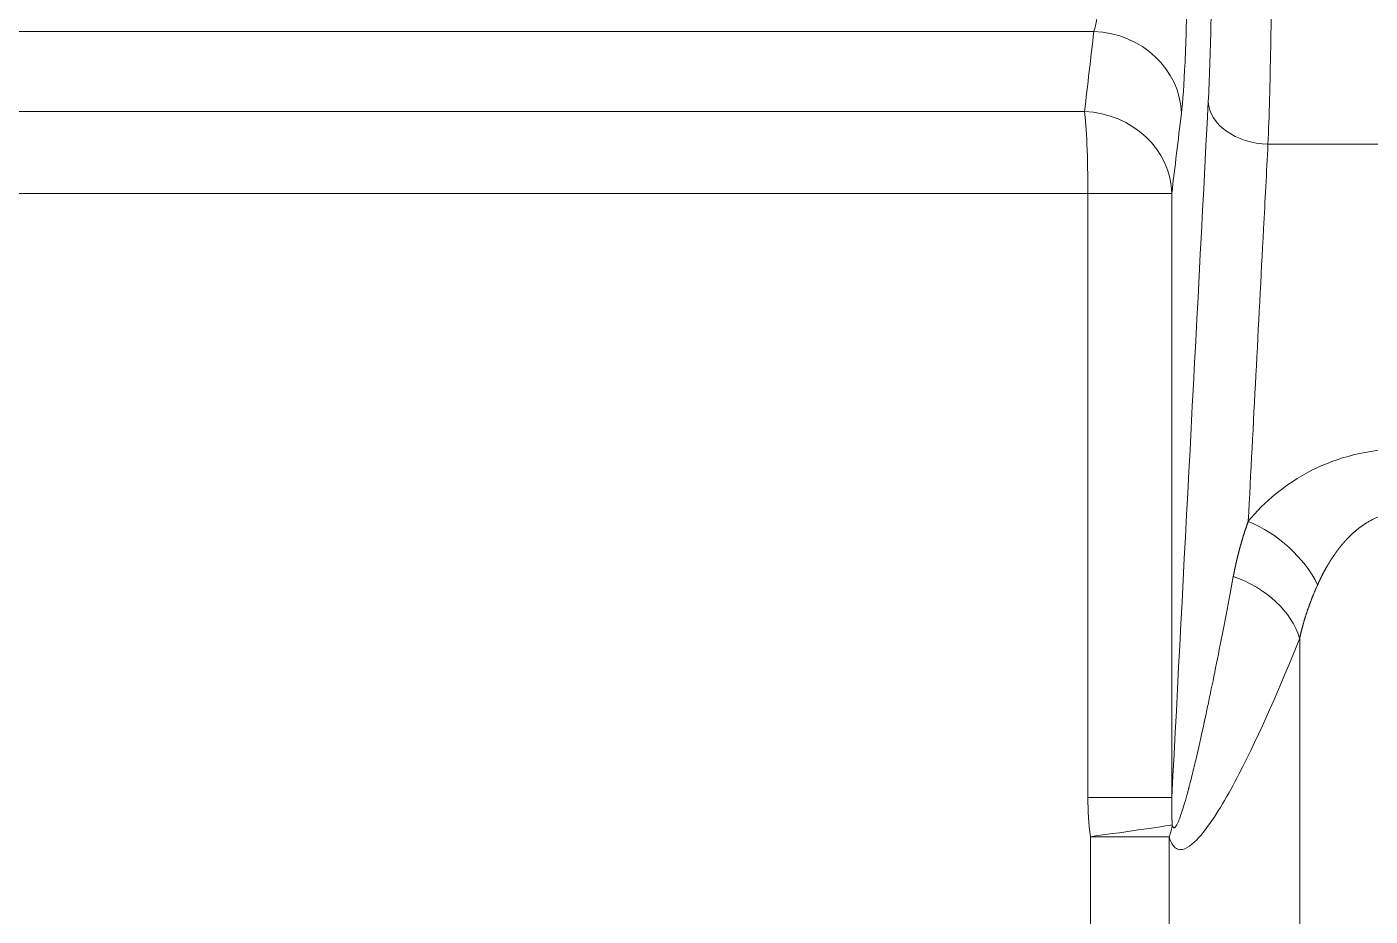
# Model space of a CAD drawing. Header units: millimetres. Extents: x 4664 to 8864, y -38 to 2932.
# Drawn here: x 8039.82 to 8059.36, y 1849.06 to 1862 of the extents above; entities that cross this region are included whole.
import ezdxf

# ---------------------------------------------------------------- set-up
doc = ezdxf.new("R2010")
doc.units = ezdxf.units.MM

msp = doc.modelspace()

# ---------------------------------------------------------------- linework, layer by layer
at = {"lineweight": 5}
for p, q in [((8055.342, 1861.933), (7999.933, 1861.933)), ((8055.206, 1860.768), (8003.268, 1860.768)), ((8002.857, 1859.573), (8056.476, 1859.573)), ((8055.255, 1859.573), (8055.255, 1850.783)), ((8056.476, 1850.783), (8056.476, 1859.573)), ((8058.337, 1823.71), (8058.337, 1853.103)), ((8055.255, 1850.783), (8056.476, 1850.783)), ((8055.293, 1850.215), (8055.293, 1848.517)), ((8055.293, 1850.215), (8056.437, 1850.215)), ((8056.437, 1848.517), (8056.437, 1850.215))]:
    msp.add_line(p, q, dxfattribs=at)
at = {"lineweight": 5, "extrusion": (0, 0, -1)}
for centre, major_axis, ratio, start_param, end_param in [((8055.311, 1860.738), (-1.297, 0.155), 0.914458, 1.486226, 3.011903), ((8057.876, 1860.907), (0.869, -0.046), 0.706622, 1.533781, 3.067562), ((8055.172, 1859.573), (0, -1.306), 0.063553, 3.557424, 4.712389), ((8055.172, 1859.573), (1.297, -0.155), 0.914527, 4.629402, 6.153446), ((8057.589, 1853.88), (1.01, -0.828), 0.611644, 4.247318, 5.353044), ((8057.11, 1853.103), (1.212, -0.485), 0.71441, 4.642637, 5.772482), ((8055.21, 1850.215), (1.294, 0.177), 0.008558, 0.183781, 1.508308), ((8055.21, 1850.215), (1.258, 0.351), 0.593796, 0.229116, 0.439042)]:
    msp.add_ellipse(centre, major_axis=major_axis, ratio=ratio, start_param=start_param, end_param=end_param, dxfattribs=at)
at = {"lineweight": 5}
for points, knots in [([(8057.876, 1866.448), (8057.893, 1866.043), (8057.907, 1865.556), (8057.92, 1864.77), (8057.924, 1864.496), (8057.929, 1863.934), (8057.93, 1863.652), (8057.93, 1863.084), (8057.928, 1862.796), (8057.924, 1862.238), (8057.92, 1861.967), (8057.911, 1861.44), (8057.905, 1861.186), (8057.892, 1860.714), (8057.885, 1860.495), (8057.876, 1860.292)], [0, 0, 0, 0, 0.25, 0.25, 0.375, 0.375, 0.5, 0.5, 0.625, 0.625, 0.75, 0.75, 0.875, 0.875, 1, 1, 1, 1]), ([(8057.007, 1860.907), (8057.015, 1861.07), (8057.023, 1861.245), (8057.036, 1861.622), (8057.042, 1861.826), (8057.051, 1862.247), (8057.054, 1862.464), (8057.059, 1862.911), (8057.06, 1863.141), (8057.06, 1863.823), (8057.055, 1864.281), (8057.037, 1865.119), (8057.024, 1865.507), (8057.007, 1865.832)], [0, 0, 0, 0, 0.125, 0.125, 0.25, 0.25, 0.375, 0.375, 0.5, 0.5, 0.75, 0.75, 1, 1, 1, 1]), ([(8056.615, 1860.738), (8056.636, 1860.91), (8056.654, 1861.165), (8056.676, 1861.647), (8056.682, 1861.82), (8056.693, 1862.192), (8056.697, 1862.391), (8056.706, 1863.001), (8056.707, 1863.435), (8056.701, 1864.06), (8056.698, 1864.267), (8056.69, 1864.657), (8056.685, 1864.842), (8056.678, 1865.017)], [0, 0, 0, 0, 0.25, 0.25, 0.375, 0.375, 0.5, 0.5, 0.75, 0.75, 0.875, 0.875, 1, 1, 1, 1]), ([(8055.436, 1864.269), (8055.441, 1864.221), (8055.445, 1864.171), (8055.453, 1864.067), (8055.456, 1864.014), (8055.462, 1863.906), (8055.465, 1863.851), (8055.469, 1863.739), (8055.471, 1863.682), (8055.474, 1863.567), (8055.475, 1863.51), (8055.476, 1863.395), (8055.476, 1863.337), (8055.475, 1863.223), (8055.474, 1863.166), (8055.472, 1863.082), (8055.471, 1863.054), (8055.47, 1863.012), (8055.469, 1862.991), (8055.468, 1862.967), (8055.468, 1862.955), (8055.468, 1862.949), (8055.468, 1862.946), (8055.468, 1862.945), (8055.468, 1862.944), (8055.467, 1862.944), (8055.467, 1862.943), (8055.465, 1862.889), (8055.463, 1862.836), (8055.457, 1862.73), (8055.453, 1862.678), (8055.446, 1862.577), (8055.441, 1862.527), (8055.434, 1862.454), (8055.432, 1862.431), (8055.428, 1862.396), (8055.426, 1862.378), (8055.424, 1862.358), (8055.422, 1862.348), (8055.422, 1862.343), (8055.422, 1862.341), (8055.421, 1862.34), (8055.421, 1862.339), (8055.421, 1862.339), (8055.421, 1862.339), (8055.421, 1862.339), (8055.421, 1862.338), (8055.421, 1862.338), (8055.416, 1862.299), (8055.411, 1862.26), (8055.399, 1862.184), (8055.393, 1862.148), (8055.38, 1862.079), (8055.373, 1862.047), (8055.358, 1861.986), (8055.351, 1861.958), (8055.342, 1861.933)], [0, 0, 0, 0, 0.0625, 0.0625, 0.125, 0.125, 0.1875, 0.1875, 0.25, 0.25, 0.3125, 0.3125, 0.375, 0.375, 0.4375, 0.4375, 0.46875, 0.46875, 0.484375, 0.492187, 0.496094, 0.498047, 0.499023, 0.499512, 0.499756, 0.499756, 0.5, 0.5, 0.5625, 0.5625, 0.625, 0.625, 0.6875, 0.6875, 0.71875, 0.71875, 0.734375, 0.742187, 0.746094, 0.748047, 0.749023, 0.749512, 0.749756, 0.749878, 0.749939, 0.749969, 0.749969, 0.75, 0.75, 0.8125, 0.8125, 0.875, 0.875, 0.9375, 0.9375, 1, 1, 1, 1]), ([(8057.876, 1860.292), (8057.855, 1859.881), (8057.833, 1859.471), (8057.737, 1857.642), (8057.663, 1856.223), (8057.589, 1854.804)], [0, 0, 0, 0, 0.224212, 0.224212, 1, 1, 1, 1]), ([(8062.031, 1854.804), (8061.796, 1855.091), (8061.494, 1855.348), (8060.733, 1855.736), (8060.276, 1855.855), (8059.337, 1855.854), (8058.884, 1855.735), (8058.317, 1855.446), (8058.145, 1855.331), (8057.841, 1855.083), (8057.706, 1854.947), (8057.589, 1854.804)], [0, 0, 0, 0, 0.25, 0.25, 0.5, 0.5, 0.75, 0.75, 0.875, 0.875, 1, 1, 1, 1]), ([(8057.589, 1854.804), (8057.588, 1854.801), (8057.585, 1854.795), (8057.582, 1854.785), (8057.579, 1854.776), (8057.576, 1854.767), (8057.572, 1854.758), (8057.569, 1854.748), (8057.566, 1854.739), (8057.563, 1854.73), (8057.56, 1854.721), (8057.557, 1854.711), (8057.553, 1854.702), (8057.55, 1854.693), (8057.547, 1854.684), (8057.544, 1854.674), (8057.541, 1854.665), (8057.538, 1854.656), (8057.535, 1854.646), (8057.532, 1854.637), (8057.529, 1854.628), (8057.526, 1854.619), (8057.523, 1854.609), (8057.52, 1854.6), (8057.517, 1854.591), (8057.515, 1854.581), (8057.512, 1854.572), (8057.509, 1854.563), (8057.506, 1854.553), (8057.503, 1854.544), (8057.5, 1854.535), (8057.498, 1854.525), (8057.495, 1854.516), (8057.492, 1854.507), (8057.489, 1854.497), (8057.487, 1854.488), (8057.484, 1854.478), (8057.481, 1854.469), (8057.479, 1854.46), (8057.476, 1854.45), (8057.473, 1854.441), (8057.471, 1854.432), (8057.468, 1854.422), (8057.466, 1854.413), (8057.463, 1854.403), (8057.461, 1854.394), (8057.458, 1854.384), (8057.455, 1854.375), (8057.453, 1854.366), (8057.451, 1854.356), (8057.448, 1854.347), (8057.446, 1854.337), (8057.443, 1854.328), (8057.441, 1854.318), (8057.438, 1854.309), (8057.436, 1854.299), (8057.434, 1854.29), (8057.431, 1854.28), (8057.429, 1854.271), (8057.427, 1854.261), (8057.425, 1854.252), (8057.422, 1854.242), (8057.42, 1854.233), (8057.418, 1854.223), (8057.416, 1854.214), (8057.413, 1854.204), (8057.411, 1854.194), (8057.409, 1854.185), (8057.407, 1854.175), (8057.405, 1854.166), (8057.403, 1854.156), (8057.401, 1854.146), (8057.399, 1854.137), (8057.397, 1854.127), (8057.394, 1854.117), (8057.392, 1854.108), (8057.39, 1854.098), (8057.388, 1854.089), (8057.387, 1854.079), (8057.385, 1854.069), (8057.383, 1854.059), (8057.381, 1854.05), (8057.379, 1854.04), (8057.377, 1854.03), (8057.375, 1854.021), (8057.373, 1854.011), (8057.372, 1854.004), (8057.371, 1854.001)], [0, 0, 0, 0, 0.011484, 0.022975, 0.034471, 0.045974, 0.057482, 0.068997, 0.080518, 0.092045, 0.103579, 0.115118, 0.126664, 0.138216, 0.149775, 0.16134, 0.172911, 0.184488, 0.196072, 0.207662, 0.219259, 0.230862, 0.242472, 0.254088, 0.265711, 0.27734, 0.288976, 0.300619, 0.312268, 0.323924, 0.335586, 0.347255, 0.358931, 0.370614, 0.382303, 0.393999, 0.405702, 0.417412, 0.429128, 0.440852, 0.452582, 0.46432, 0.476064, 0.487815, 0.499573, 0.511338, 0.52311, 0.53489, 0.546676, 0.558469, 0.57027, 0.582077, 0.593892, 0.605714, 0.617543, 0.629379, 0.641223, 0.653074, 0.664932, 0.676797, 0.68867, 0.70055, 0.712437, 0.724332, 0.736234, 0.748144, 0.760061, 0.771986, 0.783918, 0.795857, 0.807805, 0.819759, 0.831722, 0.843691, 0.855669, 0.867654, 0.879647, 0.891647, 0.903655, 0.915671, 0.927695, 0.939726, 0.951765, 0.963812, 0.975867, 0.98793, 1, 1, 1, 1]), ([(8058.598, 1853.88), (8058.599, 1853.883), (8058.602, 1853.888), (8058.605, 1853.895), (8058.608, 1853.902), (8058.611, 1853.909), (8058.615, 1853.917), (8058.618, 1853.924), (8058.621, 1853.931), (8058.625, 1853.938), (8058.628, 1853.945), (8058.631, 1853.952), (8058.635, 1853.959), (8058.638, 1853.966), (8058.642, 1853.973), (8058.645, 1853.98), (8058.648, 1853.987), (8058.652, 1853.994), (8058.655, 1854.001), (8058.659, 1854.008), (8058.662, 1854.014), (8058.666, 1854.021), (8058.669, 1854.028), (8058.672, 1854.035), (8058.676, 1854.041), (8058.679, 1854.048), (8058.683, 1854.055), (8058.686, 1854.061), (8058.69, 1854.068), (8058.693, 1854.075), (8058.697, 1854.081), (8058.701, 1854.088), (8058.704, 1854.094), (8058.708, 1854.101), (8058.711, 1854.107), (8058.715, 1854.113), (8058.718, 1854.12), (8058.722, 1854.126), (8058.726, 1854.132), (8058.729, 1854.139), (8058.733, 1854.145), (8058.736, 1854.151), (8058.74, 1854.158), (8058.744, 1854.164), (8058.747, 1854.17), (8058.751, 1854.176), (8058.755, 1854.182), (8058.758, 1854.188), (8058.762, 1854.194), (8058.766, 1854.2), (8058.769, 1854.206), (8058.773, 1854.212), (8058.777, 1854.218), (8058.78, 1854.224), (8058.784, 1854.23), (8058.788, 1854.236), (8058.792, 1854.242), (8058.795, 1854.248), (8058.799, 1854.254), (8058.803, 1854.26), (8058.807, 1854.265), (8058.81, 1854.271), (8058.814, 1854.277), (8058.818, 1854.282), (8058.822, 1854.288), (8058.826, 1854.294), (8058.829, 1854.299), (8058.833, 1854.305), (8058.837, 1854.31), (8058.841, 1854.316), (8058.845, 1854.321), (8058.848, 1854.327), (8058.852, 1854.332), (8058.856, 1854.338), (8058.86, 1854.343), (8058.864, 1854.349), (8058.868, 1854.354), (8058.871, 1854.359), (8058.875, 1854.364), (8058.879, 1854.37), (8058.883, 1854.375), (8058.887, 1854.38), (8058.891, 1854.385), (8058.895, 1854.39), (8058.899, 1854.396), (8058.903, 1854.401), (8058.906, 1854.406), (8058.91, 1854.411), (8058.914, 1854.416), (8058.918, 1854.421), (8058.922, 1854.426), (8058.926, 1854.431), (8058.93, 1854.436), (8058.934, 1854.441), (8058.938, 1854.445), (8058.942, 1854.45), (8058.946, 1854.455), (8058.95, 1854.46), (8058.954, 1854.465), (8058.958, 1854.469), (8058.962, 1854.474), (8058.966, 1854.479), (8058.97, 1854.483), (8058.974, 1854.488), (8058.978, 1854.493), (8058.982, 1854.497), (8058.986, 1854.502), (8058.99, 1854.506), (8058.994, 1854.511), (8058.998, 1854.515), (8059.002, 1854.52), (8059.006, 1854.524), (8059.01, 1854.529), (8059.014, 1854.533), (8059.018, 1854.537), (8059.022, 1854.542), (8059.026, 1854.546), (8059.03, 1854.55), (8059.034, 1854.554), (8059.038, 1854.559), (8059.066, 1854.588), (8059.12, 1854.64), (8059.202, 1854.708), (8059.286, 1854.767), (8059.371, 1854.818), (8059.458, 1854.859), (8059.545, 1854.891), (8059.632, 1854.914), (8059.72, 1854.928), (8059.78, 1854.931), (8059.835, 1854.931), (8059.889, 1854.929), (8059.968, 1854.918), (8060.047, 1854.899), (8060.126, 1854.873), (8060.204, 1854.84), (8060.281, 1854.799), (8060.358, 1854.751), (8060.433, 1854.695), (8060.507, 1854.632), (8060.557, 1854.584), (8060.586, 1854.554), (8060.594, 1854.545), (8060.603, 1854.537), (8060.611, 1854.528), (8060.619, 1854.519), (8060.627, 1854.509), (8060.635, 1854.5), (8060.644, 1854.491), (8060.652, 1854.481), (8060.66, 1854.472), (8060.668, 1854.462), (8060.676, 1854.452), (8060.684, 1854.442), (8060.692, 1854.432), (8060.701, 1854.422), (8060.709, 1854.412), (8060.717, 1854.401), (8060.725, 1854.391), (8060.733, 1854.38), (8060.741, 1854.37), (8060.748, 1854.359), (8060.756, 1854.348), (8060.764, 1854.337), (8060.772, 1854.326), (8060.78, 1854.314), (8060.788, 1854.303), (8060.796, 1854.292), (8060.803, 1854.28), (8060.811, 1854.268), (8060.819, 1854.256), (8060.826, 1854.244), (8060.834, 1854.232), (8060.842, 1854.22), (8060.849, 1854.208), (8060.857, 1854.196), (8060.864, 1854.183), (8060.872, 1854.171), (8060.879, 1854.158), (8060.887, 1854.145), (8060.894, 1854.132), (8060.902, 1854.119), (8060.909, 1854.106), (8060.916, 1854.093), (8060.924, 1854.079), (8060.931, 1854.066), (8060.938, 1854.052), (8060.945, 1854.039), (8060.952, 1854.025), (8060.959, 1854.011), (8060.966, 1853.997), (8060.973, 1853.983), (8060.98, 1853.968), (8060.987, 1853.954), (8060.994, 1853.939), (8061.001, 1853.925), (8061.008, 1853.91), (8061.015, 1853.895), (8061.019, 1853.885), (8061.021, 1853.88)], [0, 0, 0, 0, 0.002475, 0.004943, 0.007405, 0.00986, 0.012308, 0.014749, 0.017185, 0.019613, 0.022035, 0.02445, 0.026859, 0.029261, 0.031656, 0.034045, 0.036427, 0.038803, 0.041172, 0.043535, 0.045891, 0.04824, 0.050583, 0.052919, 0.055249, 0.057572, 0.059889, 0.062199, 0.064503, 0.0668, 0.069091, 0.071375, 0.073652, 0.075924, 0.078188, 0.080446, 0.082698, 0.084943, 0.087182, 0.089414, 0.09164, 0.09386, 0.096073, 0.098279, 0.100479, 0.102673, 0.10486, 0.107041, 0.109215, 0.111383, 0.113545, 0.1157, 0.117849, 0.119991, 0.122127, 0.124257, 0.12638, 0.128497, 0.130608, 0.132712, 0.13481, 0.136902, 0.138988, 0.141067, 0.143139, 0.145206, 0.147266, 0.14932, 0.151368, 0.153409, 0.155444, 0.157473, 0.159496, 0.161512, 0.163522, 0.165526, 0.167524, 0.169515, 0.171501, 0.17348, 0.175453, 0.17742, 0.17938, 0.181335, 0.183283, 0.185225, 0.187162, 0.189091, 0.191015, 0.192933, 0.194845, 0.19675, 0.19865, 0.200543, 0.202431, 0.204312, 0.206188, 0.208057, 0.20992, 0.211778, 0.213629, 0.215474, 0.217314, 0.219147, 0.220975, 0.222796, 0.224612, 0.226421, 0.228225, 0.230023, 0.231815, 0.233601, 0.235381, 0.237156, 0.238924, 0.240687, 0.242444, 0.244195, 0.24594, 0.24768, 0.249413, 0.282469, 0.313857, 0.343696, 0.372124, 0.399303, 0.425415, 0.450668, 0.47529, 0.499526, 0.499992, 0.521832, 0.543962, 0.566565, 0.589811, 0.613859, 0.638851, 0.664914, 0.69216, 0.720687, 0.750581, 0.754142, 0.757728, 0.761339, 0.764974, 0.768634, 0.772319, 0.776029, 0.779763, 0.783523, 0.787308, 0.791118, 0.794954, 0.798815, 0.802701, 0.806614, 0.810551, 0.814515, 0.818504, 0.82252, 0.826561, 0.830628, 0.834722, 0.838842, 0.842988, 0.84716, 0.851359, 0.855584, 0.859836, 0.864114, 0.868419, 0.872751, 0.877109, 0.881495, 0.885907, 0.890346, 0.894812, 0.899305, 0.903826, 0.908373, 0.912948, 0.91755, 0.922179, 0.926836, 0.93152, 0.936232, 0.940971, 0.945737, 0.950531, 0.955353, 0.960203, 0.96508, 0.969985, 0.974918, 0.979878, 0.984867, 0.989883, 0.994928, 1, 1, 1, 1]), ([(8057.371, 1854.001), (8057.33, 1853.779), (8057.29, 1853.568), (8057.213, 1853.168), (8057.176, 1852.98), (8057.105, 1852.627), (8057.071, 1852.461), (8057.023, 1852.229), (8057.007, 1852.155), (8056.985, 1852.047), (8056.973, 1851.995), (8056.961, 1851.935), (8056.954, 1851.906), (8056.951, 1851.891), (8056.949, 1851.884), (8056.949, 1851.88), (8056.948, 1851.878), (8056.948, 1851.877), (8056.948, 1851.877), (8056.948, 1851.877), (8056.948, 1851.877), (8056.948, 1851.876), (8056.948, 1851.876), (8056.948, 1851.876), (8056.948, 1851.876), (8056.948, 1851.876), (8056.904, 1851.672), (8056.862, 1851.49), (8056.805, 1851.247), (8056.787, 1851.171), (8056.761, 1851.066), (8056.748, 1851.015), (8056.733, 1850.959), (8056.726, 1850.931), (8056.723, 1850.918), (8056.721, 1850.911), (8056.72, 1850.908), (8056.72, 1850.907), (8056.72, 1850.906), (8056.719, 1850.905), (8056.719, 1850.905), (8056.719, 1850.905), (8056.719, 1850.905), (8056.719, 1850.905), (8056.719, 1850.905), (8056.719, 1850.905), (8056.719, 1850.905), (8056.719, 1850.905), (8056.688, 1850.785), (8056.659, 1850.685), (8056.607, 1850.523), (8056.584, 1850.461), (8056.545, 1850.375), (8056.528, 1850.351), (8056.501, 1850.341), (8056.49, 1850.355), (8056.483, 1850.387)], [0, 0, 0, 0, 0.125, 0.125, 0.25, 0.25, 0.375, 0.375, 0.4375, 0.4375, 0.46875, 0.484375, 0.492187, 0.496094, 0.498047, 0.499023, 0.499512, 0.499756, 0.499878, 0.499939, 0.499969, 0.499985, 0.499992, 0.499996, 0.499996, 0.5, 0.5, 0.625, 0.625, 0.6875, 0.6875, 0.71875, 0.734375, 0.742187, 0.746094, 0.748047, 0.749023, 0.749512, 0.749756, 0.749878, 0.749939, 0.749969, 0.749985, 0.749992, 0.749996, 0.749998, 0.749998, 0.75, 0.75, 0.8125, 0.8125, 0.875, 0.875, 0.9375, 0.9375, 1, 1, 1, 1]), ([(8058.337, 1853.103), (8058.338, 1853.106), (8058.339, 1853.112), (8058.341, 1853.121), (8058.343, 1853.13), (8058.345, 1853.139), (8058.347, 1853.148), (8058.349, 1853.157), (8058.352, 1853.166), (8058.354, 1853.176), (8058.356, 1853.185), (8058.358, 1853.194), (8058.361, 1853.204), (8058.363, 1853.213), (8058.365, 1853.222), (8058.368, 1853.232), (8058.37, 1853.241), (8058.373, 1853.251), (8058.375, 1853.261), (8058.378, 1853.27), (8058.381, 1853.28), (8058.383, 1853.29), (8058.386, 1853.3), (8058.389, 1853.309), (8058.391, 1853.319), (8058.394, 1853.329), (8058.397, 1853.339), (8058.4, 1853.349), (8058.403, 1853.359), (8058.406, 1853.37), (8058.409, 1853.38), (8058.412, 1853.39), (8058.416, 1853.4), (8058.419, 1853.411), (8058.422, 1853.421), (8058.425, 1853.431), (8058.429, 1853.442), (8058.432, 1853.452), (8058.435, 1853.463), (8058.439, 1853.474), (8058.443, 1853.484), (8058.446, 1853.495), (8058.45, 1853.505), (8058.453, 1853.515), (8058.457, 1853.526), (8058.461, 1853.537), (8058.464, 1853.548), (8058.468, 1853.559), (8058.473, 1853.57), (8058.477, 1853.582), (8058.481, 1853.594), (8058.486, 1853.606), (8058.49, 1853.619), (8058.495, 1853.631), (8058.5, 1853.644), (8058.505, 1853.657), (8058.51, 1853.67), (8058.515, 1853.684), (8058.521, 1853.698), (8058.526, 1853.712), (8058.532, 1853.726), (8058.538, 1853.74), (8058.544, 1853.755), (8058.55, 1853.77), (8058.557, 1853.785), (8058.563, 1853.8), (8058.57, 1853.816), (8058.577, 1853.832), (8058.584, 1853.848), (8058.591, 1853.864), (8058.596, 1853.875), (8058.598, 1853.88)], [0, 0, 0, 0, 0.011212, 0.02249, 0.033833, 0.045243, 0.056718, 0.06826, 0.079867, 0.091541, 0.103281, 0.115086, 0.126958, 0.138895, 0.150899, 0.162969, 0.175105, 0.187307, 0.199575, 0.211909, 0.224309, 0.236775, 0.249307, 0.261906, 0.274571, 0.287301, 0.300098, 0.312962, 0.325891, 0.338886, 0.351948, 0.365076, 0.37827, 0.39153, 0.404857, 0.41825, 0.431709, 0.445234, 0.458825, 0.472483, 0.486207, 0.499997, 0.513017, 0.526338, 0.539961, 0.553885, 0.568111, 0.582639, 0.597468, 0.612598, 0.62803, 0.643764, 0.659799, 0.676135, 0.692774, 0.709714, 0.726955, 0.744498, 0.762342, 0.780488, 0.798936, 0.817685, 0.836736, 0.856089, 0.875743, 0.895698, 0.915955, 0.936514, 0.957375, 0.978536, 1, 1, 1, 1]), ([(8056.437, 1850.215), (8056.467, 1850.108), (8056.514, 1850.051), (8056.608, 1850.016), (8056.655, 1850.031), (8056.793, 1850.109), (8056.881, 1850.208), (8057.135, 1850.541), (8057.296, 1850.824), (8057.763, 1851.721), (8058.054, 1852.396), (8058.337, 1853.103)], [0, 0, 0, 0, 0.0625, 0.0625, 0.125, 0.125, 0.25, 0.25, 0.5, 0.5, 1, 1, 1, 1]), ([(8056.483, 1850.387), (8056.482, 1850.39), (8056.482, 1850.397), (8056.482, 1850.407), (8056.481, 1850.417), (8056.481, 1850.427), (8056.48, 1850.437), (8056.48, 1850.447), (8056.479, 1850.457), (8056.479, 1850.468), (8056.478, 1850.478), (8056.478, 1850.489), (8056.478, 1850.5), (8056.477, 1850.511), (8056.477, 1850.521), (8056.477, 1850.532), (8056.476, 1850.543), (8056.476, 1850.555), (8056.476, 1850.566), (8056.476, 1850.577), (8056.475, 1850.588), (8056.475, 1850.6), (8056.475, 1850.612), (8056.475, 1850.623), (8056.475, 1850.635), (8056.475, 1850.647), (8056.475, 1850.659), (8056.475, 1850.671), (8056.475, 1850.683), (8056.475, 1850.695), (8056.475, 1850.707), (8056.475, 1850.72), (8056.475, 1850.732), (8056.475, 1850.745), (8056.476, 1850.757), (8056.476, 1850.77), (8056.476, 1850.779), (8056.476, 1850.783)], [0, 0, 0, 0, 0.024731, 0.049688, 0.07487, 0.100279, 0.125913, 0.151773, 0.177859, 0.204171, 0.230708, 0.257472, 0.284462, 0.311677, 0.339118, 0.366786, 0.394679, 0.422798, 0.451143, 0.479714, 0.508511, 0.537534, 0.566783, 0.596258, 0.625959, 0.655886, 0.686039, 0.716418, 0.747023, 0.777854, 0.808911, 0.840194, 0.871703, 0.903438, 0.9354, 0.967587, 1, 1, 1, 1])]:
    msp.add_open_spline(points, degree=3, knots=knots, dxfattribs=at)
for points in [[(8055.342, 1861.933), (8055.297, 1861.545), (8055.251, 1861.156), (8055.206, 1860.768)], [(8056.476, 1850.783), (8056.653, 1854.158), (8056.83, 1857.532), (8057.007, 1860.907)], [(8056.476, 1859.573), (8056.523, 1859.962), (8056.569, 1860.35), (8056.615, 1860.738)], [(8061.743, 1860.292), (8060.454, 1860.292), (8059.165, 1860.292), (8057.876, 1860.292)], [(8055.255, 1850.783), (8055.255, 1850.593), (8055.267, 1850.403), (8055.293, 1850.215)]]:
    msp.add_open_spline(points, degree=3, dxfattribs=at)

doc.saveas('drawing.dxf')
